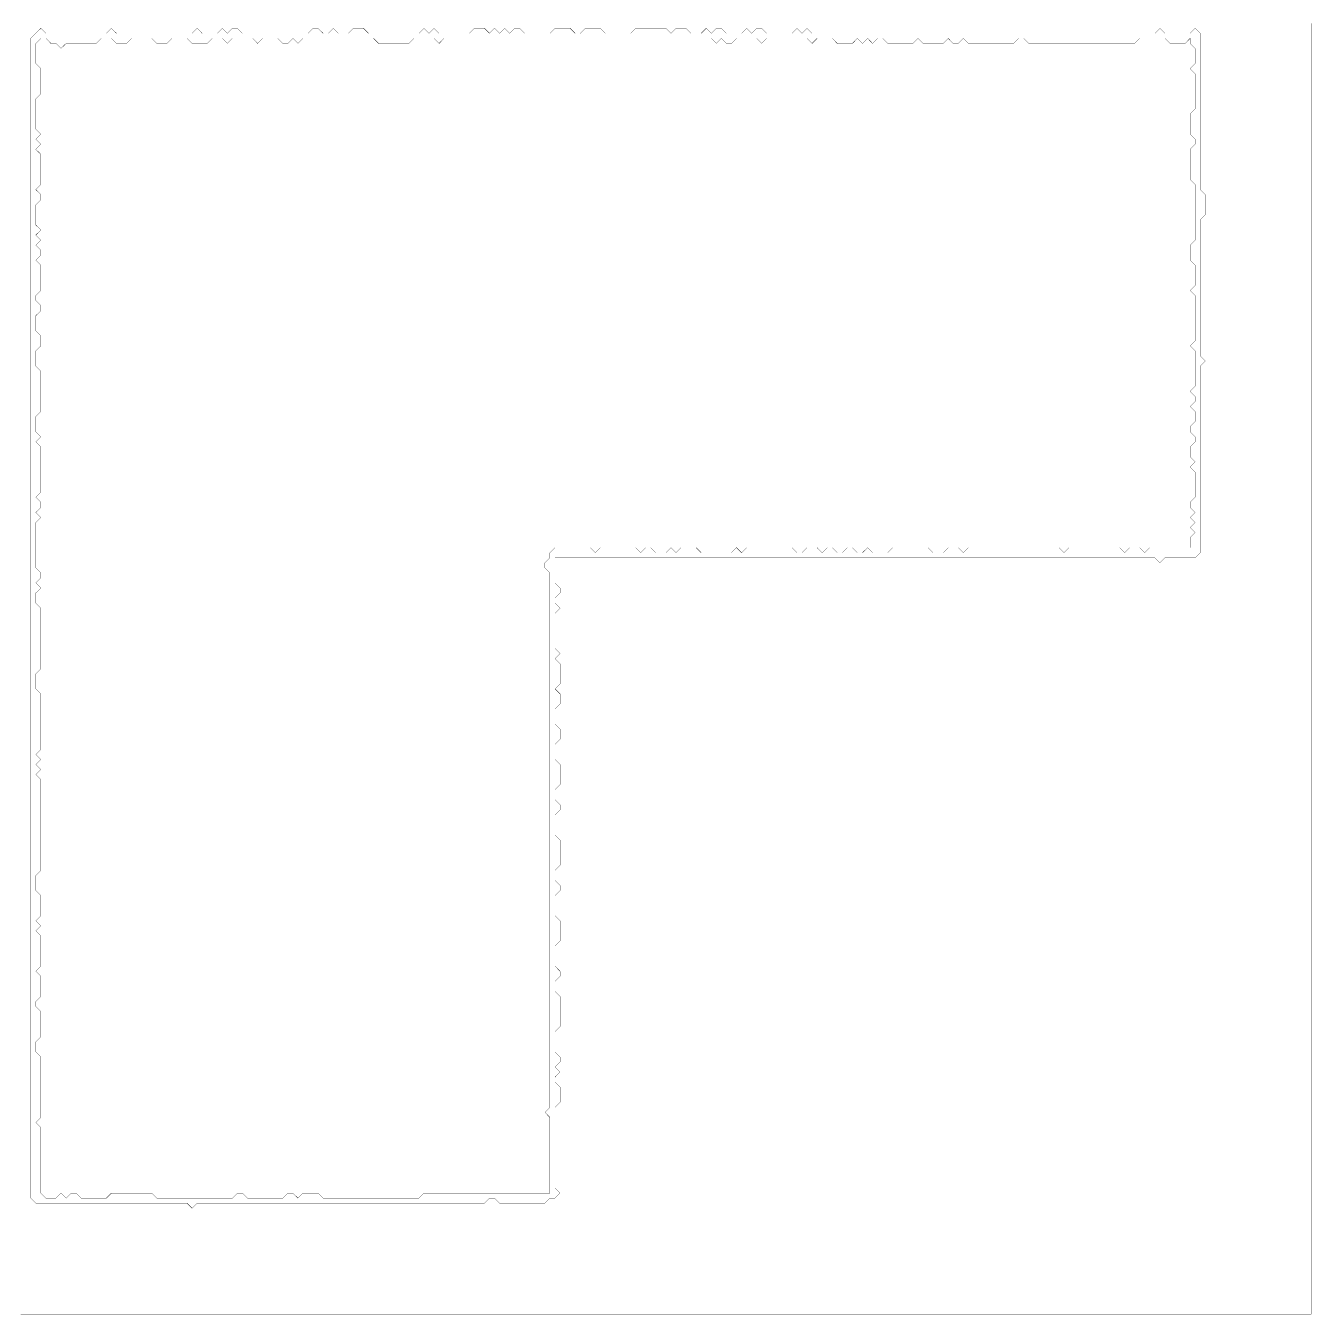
# Model space of a CAD drawing. Header units: metres. Extents: x 0 to 5120, y -5120 to 0.
# Drawn here: x 2565 to 5120, y -5120 to -2560 of the extents above; entities that cross this region are included whole.
import ezdxf

# ---------------------------------------------------------------- set-up
doc = ezdxf.new("R2010")
doc.units = ezdxf.units.M
doc.layers.add('conductor', color=1, linetype='Continuous')
doc.layers.add('substrate', color=5, linetype='Continuous')

msp = doc.modelspace()

# ---------------------------------------------------------------- linework, layer by layer
at = {"layer": 'conductor', "const_width": 0.5}
msp.add_lwpolyline([(2595.1, -2585), (2585, -2595.1), (2585, -2605.1), (2585, -2615.1), (2585, -2625.1), (2585, -2635.1), (2595.1, -2645.2), (2595.1, -2655.2), (2595.1, -2665.2), (2595.1, -2675.2), (2595.1, -2685.2), (2595.1, -2695.3), (2585, -2705.3), (2585, -2715.3), (2585, -2725.3), (2585, -2735.3), (2585, -2745.4), (2585, -2755.4), (2585, -2765.4), (2595.1, -2775.4), (2585, -2785.4), (2595.1, -2795.4), (2585, -2805.5), (2595.1, -2815.5), (2595.1, -2825.5), (2595.1, -2835.5), (2595.1, -2845.5), (2595.1, -2855.6), (2595.1, -2865.6), (2595.1, -2875.6), (2585, -2885.6), (2595.1, -2895.6), (2595.1, -2905.7), (2585, -2915.7), (2585, -2925.7), (2585, -2935.7), (2585, -2945.7), (2585, -2955.8), (2595.1, -2965.8), (2585, -2975.8), (2595.1, -2985.8), (2585, -2995.8), (2595.1, -3005.9), (2595.1, -3015.9), (2585, -3025.9), (2595.1, -3035.9), (2595.1, -3045.9), (2595.1, -3056), (2595.1, -3066), (2595.1, -3076), (2595.1, -3086), (2585, -3096), (2585, -3106.1), (2595.1, -3116.1), (2595.1, -3126.1), (2585, -3136.1), (2585, -3146.1), (2585, -3156.2), (2585, -3166.2), (2595.1, -3176.2), (2595.1, -3186.2), (2595.1, -3196.2), (2585, -3206.2), (2585, -3216.3), (2585, -3226.3), (2585, -3236.3), (2595.1, -3246.3), (2595.1, -3256.3), (2595.1, -3266.4), (2595.1, -3276.4), (2595.1, -3286.4), (2595.1, -3296.4), (2595.1, -3306.4), (2595.1, -3316.5), (2595.1, -3326.5), (2585, -3336.5), (2585, -3346.5), (2585, -3356.5), (2585, -3366.6), (2595.1, -3376.6), (2585, -3386.6), (2595.1, -3396.6), (2595.1, -3406.6), (2595.1, -3416.7), (2595.1, -3426.7), (2595.1, -3436.7), (2595.1, -3446.7), (2595.1, -3456.7), (2595.1, -3466.8), (2595.1, -3476.8), (2595.1, -3486.8), (2585, -3496.8), (2595.1, -3506.8), (2595.1, -3516.9), (2585, -3526.9), (2595.1, -3536.9), (2585, -3546.9), (2585, -3556.9), (2585, -3567), (2585, -3577), (2585, -3587), (2585, -3597), (2585, -3607), (2585, -3617.1), (2585, -3627.1), (2585, -3637.1), (2595.1, -3647.1), (2595.1, -3657.1), (2585, -3667.1), (2595.1, -3677.2), (2585, -3687.2), (2585, -3697.2), (2585, -3707.2), (2595.1, -3717.2), (2595.1, -3727.3), (2595.1, -3737.3), (2595.1, -3747.3), (2595.1, -3757.3), (2595.1, -3767.3), (2595.1, -3777.4), (2595.1, -3787.4), (2595.1, -3797.4), (2595.1, -3807.4), (2595.1, -3817.4), (2595.1, -3827.5), (2595.1, -3837.5), (2585, -3847.5), (2585, -3857.5), (2585, -3867.5), (2585, -3877.6), (2595.1, -3887.6), (2595.1, -3897.6), (2595.1, -3907.6), (2595.1, -3917.6), (2595.1, -3927.7), (2595.1, -3937.7), (2595.1, -3947.7), (2595.1, -3957.7), (2595.1, -3967.7), (2595.1, -3977.8), (2595.1, -3987.8), (2595.1, -3997.8), (2585, -4007.8), (2595.1, -4017.8), (2585, -4027.9), (2595.1, -4037.9), (2585, -4047.9), (2595.1, -4057.9), (2595.1, -4067.9), (2595.1, -4077.9), (2595.1, -4088), (2595.1, -4098), (2595.1, -4108), (2595.1, -4118), (2595.1, -4128), (2595.1, -4138.1), (2595.1, -4148.1), (2595.1, -4158.1), (2595.1, -4168.1), (2595.1, -4178.1), (2595.1, -4188.2), (2595.1, -4198.2), (2595.1, -4208.2), (2595.1, -4218.2), (2595.1, -4228.2), (2595.1, -4238.3), (2585, -4248.3), (2585, -4258.3), (2585, -4268.3), (2585, -4278.3), (2595.1, -4288.4), (2595.1, -4298.4), (2595.1, -4308.4), (2595.1, -4318.4), (2595.1, -4328.4), (2585, -4338.5), (2595.1, -4348.5), (2585, -4358.5), (2595.1, -4368.5), (2595.1, -4378.5), (2595.1, -4388.6), (2595.1, -4398.6), (2595.1, -4408.6), (2595.1, -4418.6), (2595.1, -4428.6), (2585, -4438.7), (2595.1, -4448.7), (2595.1, -4458.7), (2595.1, -4468.7), (2595.1, -4478.7), (2595.1, -4488.8), (2585, -4498.8), (2585, -4508.8), (2595.1, -4518.8), (2595.1, -4528.8), (2595.1, -4538.8), (2595.1, -4548.9), (2595.1, -4558.9), (2595.1, -4568.9), (2585, -4578.9), (2585, -4588.9), (2585, -4599), (2595.1, -4609), (2595.1, -4619), (2595.1, -4629), (2595.1, -4639), (2595.1, -4649.1), (2595.1, -4659.1), (2595.1, -4669.1), (2595.1, -4679.1), (2595.1, -4689.1), (2595.1, -4699.2), (2595.1, -4709.2), (2595.1, -4719.2), (2595.1, -4729.2), (2585, -4739.2), (2595.1, -4749.3), (2595.1, -4759.3), (2595.1, -4769.3), (2595.1, -4779.3), (2595.1, -4789.3), (2595.1, -4799.4), (2595.1, -4809.4), (2595.1, -4819.4), (2595.1, -4829.4), (2595.1, -4839.4), (2595.1, -4849.5), (2595.1, -4859.5), (2595.1, -4869.5), (2595.1, -4879.5), (2605.1, -4889.5), (2615.1, -4889.5), (2625.1, -4889.5), (2635.1, -4879.5), (2645.2, -4889.5), (2655.2, -4879.5), (2665.2, -4879.5), (2675.2, -4889.5), (2685.2, -4889.5), (2695.3, -4889.5), (2705.3, -4889.5), (2715.3, -4889.5), (2725.3, -4889.5), (2735.3, -4879.5), (2745.4, -4879.5), (2755.4, -4879.5), (2765.4, -4879.5), (2775.4, -4879.5), (2785.4, -4879.5), (2795.4, -4879.5), (2805.5, -4879.5), (2815.5, -4879.5), (2825.5, -4889.5), (2835.5, -4889.5), (2845.5, -4889.5), (2855.6, -4889.5), (2865.6, -4889.5), (2875.6, -4889.5), (2885.6, -4889.5), (2895.6, -4889.5), (2905.7, -4889.5), (2915.7, -4889.5), (2925.7, -4889.5), (2935.7, -4889.5), (2945.7, -4889.5), (2955.8, -4889.5), (2965.8, -4889.5), (2975.8, -4889.5), (2985.8, -4879.5), (2995.8, -4879.5), (3005.9, -4889.5), (3015.9, -4889.5), (3025.9, -4889.5), (3035.9, -4889.5), (3045.9, -4889.5), (3056, -4889.5), (3066, -4889.5), (3076, -4889.5), (3086, -4879.5), (3096, -4879.5), (3106.1, -4889.5), (3116.1, -4879.5), (3126.1, -4879.5), (3136.1, -4879.5), (3146.1, -4879.5), (3156.2, -4889.5), (3166.2, -4889.5), (3176.2, -4889.5), (3186.2, -4889.5), (3196.2, -4889.5), (3206.2, -4889.5), (3216.3, -4889.5), (3226.3, -4889.5), (3236.3, -4889.5), (3246.3, -4889.5), (3256.3, -4889.5), (3266.4, -4889.5), (3276.4, -4889.5), (3286.4, -4889.5), (3296.4, -4889.5), (3306.4, -4889.5), (3316.5, -4889.5), (3326.5, -4889.5), (3336.5, -4889.5), (3346.5, -4889.5), (3356.5, -4879.5), (3366.6, -4879.5), (3376.6, -4879.5), (3386.6, -4879.5), (3396.6, -4879.5), (3406.6, -4879.5), (3416.7, -4879.5), (3426.7, -4879.5), (3436.7, -4879.5), (3446.7, -4879.5), (3456.7, -4879.5), (3466.8, -4879.5), (3476.8, -4879.5), (3486.8, -4879.5), (3496.8, -4879.5), (3506.8, -4879.5), (3516.9, -4879.5), (3526.9, -4879.5), (3536.9, -4879.5), (3546.9, -4879.5), (3556.9, -4879.5), (3567, -4879.5), (3577, -4879.5), (3587, -4879.5), (3597, -4879.5), (3607, -4879.5), (3607, -4869.5), (3607, -4859.5), (3607, -4849.5), (3607, -4839.4), (3607, -4829.4), (3607, -4819.4), (3607, -4809.4), (3607, -4799.4), (3607, -4789.3), (3607, -4779.3), (3607, -4769.3), (3607, -4759.3), (3607, -4749.3), (3607, -4739.2), (3607, -4729.2), (3597, -4719.2), (3607, -4709.2), (3607, -4699.2), (3607, -4689.1), (3607, -4679.1), (3607, -4669.1), (3607, -4659.1), (3607, -4649.1), (3607, -4639), (3607, -4629), (3607, -4619), (3607, -4609), (3607, -4599), (3607, -4588.9), (3607, -4578.9), (3607, -4568.9), (3607, -4558.9), (3607, -4548.9), (3607, -4538.8), (3607, -4528.8), (3607, -4518.8), (3607, -4508.8), (3607, -4498.8), (3607, -4488.8), (3607, -4478.7), (3607, -4468.7), (3607, -4458.7), (3607, -4448.7), (3607, -4438.7), (3607, -4428.6), (3607, -4418.6), (3607, -4408.6), (3607, -4398.6), (3607, -4388.6), (3607, -4378.5), (3607, -4368.5), (3607, -4358.5), (3607, -4348.5), (3607, -4338.5), (3607, -4328.4), (3607, -4318.4), (3607, -4308.4), (3607, -4298.4), (3607, -4288.4), (3607, -4278.3), (3607, -4268.3), (3607, -4258.3), (3607, -4248.3), (3607, -4238.3), (3607, -4228.2), (3607, -4218.2), (3607, -4208.2), (3607, -4198.2), (3607, -4188.2), (3607, -4178.1), (3607, -4168.1), (3607, -4158.1), (3607, -4148.1), (3607, -4138.1), (3607, -4128), (3607, -4118), (3607, -4108), (3607, -4098), (3607, -4088), (3607, -4077.9), (3607, -4067.9), (3607, -4057.9), (3607, -4047.9), (3607, -4037.9), (3607, -4027.9), (3607, -4017.8), (3607, -4007.8), (3607, -3997.8), (3607, -3987.8), (3607, -3977.8), (3607, -3967.7), (3607, -3957.7), (3607, -3947.7), (3607, -3937.7), (3607, -3927.7), (3607, -3917.6), (3607, -3907.6), (3607, -3897.6), (3607, -3887.6), (3607, -3877.6), (3607, -3867.5), (3607, -3857.5), (3607, -3847.5), (3607, -3837.5), (3607, -3827.5), (3607, -3817.4), (3607, -3807.4), (3607, -3797.4), (3607, -3787.4), (3607, -3777.4), (3607, -3767.3), (3607, -3757.3), (3607, -3747.3), (3607, -3737.3), (3607, -3727.3), (3607, -3717.2), (3607, -3707.2), (3607, -3697.2), (3607, -3687.2), (3607, -3677.2), (3607, -3667.1), (3607, -3657.1), (3607, -3647.1), (3597, -3637.1), (3597, -3627.1), (3607, -3617.1), (3607, -3607), (3617.1, -3597), (3627.1, -3597), (3637.1, -3597), (3647.1, -3597), (3657.1, -3597), (3667.1, -3597), (3677.2, -3597), (3687.2, -3597), (3697.2, -3607), (3707.2, -3597), (3717.2, -3597), (3727.3, -3597), (3737.3, -3597), (3747.3, -3597), (3757.3, -3597), (3767.3, -3597), (3777.4, -3597), (3787.4, -3607), (3797.4, -3597), (3807.4, -3597), (3817.4, -3607), (3827.5, -3607), (3837.5, -3607), (3847.5, -3597), (3857.5, -3607), (3867.5, -3597), (3877.6, -3597), (3887.6, -3597), (3897.6, -3597), (3907.6, -3607), (3917.6, -3607), (3927.7, -3607), (3937.7, -3607), (3947.7, -3607), (3957.7, -3607), (3967.7, -3607), (3977.8, -3597), (3987.8, -3607), (3997.8, -3597), (4007.8, -3597), (4017.8, -3597), (4027.9, -3597), (4037.9, -3597), (4047.9, -3597), (4057.9, -3597), (4067.9, -3597), (4077.9, -3597), (4088, -3597), (4098, -3607), (4108, -3607), (4118, -3597), (4128, -3597), (4138.1, -3597), (4148.1, -3607), (4158.1, -3597), (4168.1, -3597), (4178.1, -3607), (4188.2, -3607), (4198.2, -3597), (4208.2, -3597), (4218.2, -3607), (4228.2, -3607), (4238.3, -3597), (4248.3, -3607), (4258.3, -3607), (4268.3, -3607), (4278.3, -3607), (4288.4, -3597), (4298.4, -3597), (4308.4, -3597), (4318.4, -3597), (4328.4, -3597), (4338.5, -3597), (4348.5, -3597), (4358.5, -3597), (4368.5, -3607), (4378.5, -3607), (4388.6, -3607), (4398.6, -3597), (4408.6, -3597), (4418.6, -3597), (4428.6, -3607), (4438.7, -3597), (4448.7, -3597), (4458.7, -3597), (4468.7, -3597), (4478.7, -3597), (4488.8, -3597), (4498.8, -3597), (4508.8, -3597), (4518.8, -3597), (4528.8, -3597), (4538.8, -3597), (4548.9, -3597), (4558.9, -3597), (4568.9, -3597), (4578.9, -3597), (4588.9, -3597), (4599, -3597), (4609, -3597), (4619, -3597), (4629, -3607), (4639, -3597), (4649.1, -3597), (4659.1, -3597), (4669.1, -3597), (4679.1, -3597), (4689.1, -3597), (4699.2, -3597), (4709.2, -3597), (4719.2, -3597), (4729.2, -3597), (4739.2, -3597), (4749.3, -3607), (4759.3, -3597), (4769.3, -3597), (4779.3, -3597), (4789.3, -3607), (4799.4, -3597), (4809.4, -3597), (4819.4, -3597), (4829.4, -3597), (4839.4, -3597), (4849.5, -3597), (4859.5, -3597), (4869.5, -3597), (4879.5, -3597), (4879.5, -3587), (4879.5, -3577), (4889.5, -3567), (4879.5, -3556.9), (4889.5, -3546.9), (4879.5, -3536.9), (4889.5, -3526.9), (4879.5, -3516.9), (4879.5, -3506.8), (4889.5, -3496.8), (4889.5, -3486.8), (4889.5, -3476.8), (4889.5, -3466.8), (4889.5, -3456.7), (4889.5, -3446.7), (4879.5, -3436.7), (4889.5, -3426.7), (4879.5, -3416.7), (4879.5, -3406.6), (4879.5, -3396.6), (4889.5, -3386.6), (4889.5, -3376.6), (4879.5, -3366.6), (4879.5, -3356.5), (4889.5, -3346.5), (4889.5, -3336.5), (4889.5, -3326.5), (4879.5, -3316.5), (4889.5, -3306.4), (4889.5, -3296.4), (4879.5, -3286.4), (4889.5, -3276.4), (4889.5, -3266.4), (4889.5, -3256.3), (4889.5, -3246.3), (4889.5, -3236.3), (4889.5, -3226.3), (4889.5, -3216.3), (4889.5, -3206.2), (4879.5, -3196.2), (4889.5, -3186.2), (4889.5, -3176.2), (4889.5, -3166.2), (4889.5, -3156.2), (4889.5, -3146.1), (4889.5, -3136.1), (4889.5, -3126.1), (4889.5, -3116.1), (4889.5, -3106.1), (4889.5, -3096), (4879.5, -3086), (4889.5, -3076), (4889.5, -3066), (4889.5, -3056), (4889.5, -3045.9), (4889.5, -3035.9), (4879.5, -3025.9), (4879.5, -3015.9), (4879.5, -3005.9), (4879.5, -2995.8), (4889.5, -2985.8), (4889.5, -2975.8), (4889.5, -2965.8), (4889.5, -2955.8), (4889.5, -2945.7), (4889.5, -2935.7), (4889.5, -2925.7), (4889.5, -2915.7), (4889.5, -2905.7), (4889.5, -2895.6), (4889.5, -2885.6), (4889.5, -2875.6), (4879.5, -2865.6), (4879.5, -2855.6), (4879.5, -2845.5), (4879.5, -2835.5), (4879.5, -2825.5), (4879.5, -2815.5), (4879.5, -2805.5), (4889.5, -2795.4), (4889.5, -2785.4), (4879.5, -2775.4), (4879.5, -2765.4), (4879.5, -2755.4), (4879.5, -2745.4), (4879.5, -2735.3), (4889.5, -2725.3), (4889.5, -2715.3), (4889.5, -2705.3), (4889.5, -2695.3), (4889.5, -2685.2), (4889.5, -2675.2), (4889.5, -2665.2), (4889.5, -2655.2), (4879.5, -2645.2), (4889.5, -2635.1), (4889.5, -2625.1), (4889.5, -2615.1), (4889.5, -2605.1), (4879.5, -2595.1), (4879.5, -2585), (4869.5, -2595.1), (4859.5, -2595.1), (4849.5, -2595.1), (4839.4, -2595.1), (4829.4, -2585), (4819.4, -2585), (4809.4, -2585), (4799.4, -2585), (4789.3, -2585), (4779.3, -2585), (4769.3, -2595.1), (4759.3, -2595.1), (4749.3, -2595.1), (4739.2, -2595.1), (4729.2, -2595.1), (4719.2, -2595.1), (4709.2, -2595.1), (4699.2, -2595.1), (4689.1, -2595.1), (4679.1, -2595.1), (4669.1, -2595.1), (4659.1, -2595.1), (4649.1, -2595.1), (4639, -2595.1), (4629, -2595.1), (4619, -2595.1), (4609, -2595.1), (4599, -2595.1), (4588.9, -2595.1), (4578.9, -2595.1), (4568.9, -2595.1), (4558.9, -2595.1), (4548.9, -2585), (4538.8, -2585), (4528.8, -2595.1), (4518.8, -2595.1), (4508.8, -2595.1), (4498.8, -2595.1), (4488.8, -2595.1), (4478.7, -2595.1), (4468.7, -2595.1), (4458.7, -2595.1), (4448.7, -2595.1), (4438.7, -2595.1), (4428.6, -2585), (4418.6, -2595.1), (4408.6, -2595.1), (4398.6, -2585), (4388.6, -2595.1), (4378.5, -2595.1), (4368.5, -2595.1), (4358.5, -2595.1), (4348.5, -2595.1), (4338.5, -2585), (4328.4, -2595.1), (4318.4, -2595.1), (4308.4, -2595.1), (4298.4, -2595.1), (4288.4, -2595.1), (4278.3, -2595.1), (4268.3, -2585), (4258.3, -2585), (4248.3, -2595.1), (4238.3, -2585), (4228.2, -2595.1), (4218.2, -2585), (4208.2, -2595.1), (4198.2, -2595.1), (4188.2, -2595.1), (4178.1, -2595.1), (4168.1, -2585), (4158.1, -2585), (4148.1, -2585), (4138.1, -2585), (4128, -2595.1), (4118, -2585), (4108, -2585), (4098, -2585), (4088, -2585), (4077.9, -2585), (4067.9, -2585), (4057.9, -2585), (4047.9, -2585), (4037.9, -2585), (4027.9, -2595.1), (4017.8, -2585), (4007.8, -2585), (3997.8, -2585), (3987.8, -2585), (3977.8, -2585), (3967.7, -2595.1), (3957.7, -2595.1), (3947.7, -2585), (3937.7, -2595.1), (3927.7, -2585), (3917.6, -2585), (3907.6, -2585), (3897.6, -2585), (3887.6, -2585), (3877.6, -2585), (3867.5, -2585), (3857.5, -2585), (3847.5, -2585), (3837.5, -2585), (3827.5, -2585), (3817.4, -2585), (3807.4, -2585), (3797.4, -2585), (3787.4, -2585), (3777.4, -2585), (3767.3, -2585), (3757.3, -2585), (3747.3, -2585), (3737.3, -2585), (3727.3, -2585), (3717.2, -2585), (3707.2, -2585), (3697.2, -2585), (3687.2, -2585), (3677.2, -2585), (3667.1, -2585), (3657.1, -2585), (3647.1, -2585), (3637.1, -2585), (3627.1, -2585), (3617.1, -2585), (3607, -2585), (3597, -2585), (3587, -2585), (3577, -2585), (3567, -2585), (3556.9, -2585), (3546.9, -2585), (3536.9, -2585), (3526.9, -2585), (3516.9, -2585), (3506.8, -2585), (3496.8, -2585), (3486.8, -2585), (3476.8, -2585), (3466.8, -2585), (3456.7, -2585), (3446.7, -2585), (3436.7, -2585), (3426.7, -2585), (3416.7, -2585), (3406.6, -2585), (3396.6, -2585), (3386.6, -2595.1), (3376.6, -2585), (3366.6, -2585), (3356.5, -2585), (3346.5, -2585), (3336.5, -2585), (3326.5, -2595.1), (3316.5, -2595.1), (3306.4, -2595.1), (3296.4, -2595.1), (3286.4, -2595.1), (3276.4, -2595.1), (3266.4, -2595.1), (3256.3, -2585), (3246.3, -2585), (3236.3, -2585), (3226.3, -2585), (3216.3, -2585), (3206.2, -2585), (3196.2, -2585), (3186.2, -2585), (3176.2, -2585), (3166.2, -2585), (3156.2, -2585), (3146.1, -2585), (3136.1, -2585), (3126.1, -2585), (3116.1, -2585), (3106.1, -2595.1), (3096, -2585), (3086, -2595.1), (3076, -2595.1), (3066, -2585), (3056, -2585), (3045.9, -2585), (3035.9, -2585), (3025.9, -2595.1), (3015.9, -2585), (3005.9, -2585), (2995.8, -2585), (2985.8, -2585), (2975.8, -2585), (2965.8, -2595.1), (2955.8, -2585), (2945.7, -2585), (2935.7, -2585), (2925.7, -2595.1), (2915.7, -2595.1), (2905.7, -2595.1), (2895.6, -2595.1), (2885.6, -2585), (2875.6, -2585), (2865.6, -2585), (2855.6, -2585), (2845.5, -2595.1), (2835.5, -2595.1), (2825.5, -2595.1), (2815.5, -2585), (2805.5, -2585), (2795.4, -2585), (2785.4, -2585), (2775.4, -2585), (2765.4, -2595.1), (2755.4, -2595.1), (2745.4, -2595.1), (2735.3, -2585), (2725.3, -2585), (2715.3, -2585), (2705.3, -2595.1), (2695.3, -2595.1), (2685.2, -2595.1), (2675.2, -2595.1), (2665.2, -2595.1), (2655.2, -2595.1), (2645.2, -2595.1), (2635.1, -2605.1), (2625.1, -2595.1), (2615.1, -2595.1), (2605.1, -2585)], close=True, dxfattribs=at)
at = {"layer": 'substrate', "const_width": 0.5}
msp.add_lwpolyline([(2555, -5120), (2565, -5120), (2575, -5120), (2585, -5120), (2595.1, -5120), (2605.1, -5120), (2615.1, -5120), (2625.1, -5120), (2635.1, -5120), (2645.2, -5120), (2655.2, -5120), (2665.2, -5120), (2675.2, -5120), (2685.2, -5120), (2695.3, -5120), (2705.3, -5120), (2715.3, -5120), (2725.3, -5120), (2735.3, -5120), (2745.4, -5120), (2755.4, -5120), (2765.4, -5120), (2775.4, -5120), (2785.4, -5120), (2795.4, -5120), (2805.5, -5120), (2815.5, -5120), (2825.5, -5120), (2835.5, -5120), (2845.5, -5120), (2855.6, -5120), (2865.6, -5120), (2875.6, -5120), (2885.6, -5120), (2895.6, -5120), (2905.7, -5120), (2915.7, -5120), (2925.7, -5120), (2935.7, -5120), (2945.7, -5120), (2955.8, -5120), (2965.8, -5120), (2975.8, -5120), (2985.8, -5120), (2995.8, -5120), (3005.9, -5120), (3015.9, -5120), (3025.9, -5120), (3035.9, -5120), (3045.9, -5120), (3056, -5120), (3066, -5120), (3076, -5120), (3086, -5120), (3096, -5120), (3106.1, -5120), (3116.1, -5120), (3126.1, -5120), (3136.1, -5120), (3146.1, -5120), (3156.2, -5120), (3166.2, -5120), (3176.2, -5120), (3186.2, -5120), (3196.2, -5120), (3206.2, -5120), (3216.3, -5120), (3226.3, -5120), (3236.3, -5120), (3246.3, -5120), (3256.3, -5120), (3266.4, -5120), (3276.4, -5120), (3286.4, -5120), (3296.4, -5120), (3306.4, -5120), (3316.5, -5120), (3326.5, -5120), (3336.5, -5120), (3346.5, -5120), (3356.5, -5120), (3366.6, -5120), (3376.6, -5120), (3386.6, -5120), (3396.6, -5120), (3406.6, -5120), (3416.7, -5120), (3426.7, -5120), (3436.7, -5120), (3446.7, -5120), (3456.7, -5120), (3466.8, -5120), (3476.8, -5120), (3486.8, -5120), (3496.8, -5120), (3506.8, -5120), (3516.9, -5120), (3526.9, -5120), (3536.9, -5120), (3546.9, -5120), (3556.9, -5120), (3567, -5120), (3577, -5120), (3587, -5120), (3597, -5120), (3607, -5120), (3617.1, -5120), (3627.1, -5120), (3637.1, -5120), (3647.1, -5120), (3657.1, -5120), (3667.1, -5120), (3677.2, -5120), (3687.2, -5120), (3697.2, -5120), (3707.2, -5120), (3717.2, -5120), (3727.3, -5120), (3737.3, -5120), (3747.3, -5120), (3757.3, -5120), (3767.3, -5120), (3777.4, -5120), (3787.4, -5120), (3797.4, -5120), (3807.4, -5120), (3817.4, -5120), (3827.5, -5120), (3837.5, -5120), (3847.5, -5120), (3857.5, -5120), (3867.5, -5120), (3877.6, -5120), (3887.6, -5120), (3897.6, -5120), (3907.6, -5120), (3917.6, -5120), (3927.7, -5120), (3937.7, -5120), (3947.7, -5120), (3957.7, -5120), (3967.7, -5120), (3977.8, -5120), (3987.8, -5120), (3997.8, -5120), (4007.8, -5120), (4017.8, -5120), (4027.9, -5120), (4037.9, -5120), (4047.9, -5120), (4057.9, -5120), (4067.9, -5120), (4077.9, -5120), (4088, -5120), (4098, -5120), (4108, -5120), (4118, -5120), (4128, -5120), (4138.1, -5120), (4148.1, -5120), (4158.1, -5120), (4168.1, -5120), (4178.1, -5120), (4188.2, -5120), (4198.2, -5120), (4208.2, -5120), (4218.2, -5120), (4228.2, -5120), (4238.3, -5120), (4248.3, -5120), (4258.3, -5120), (4268.3, -5120), (4278.3, -5120), (4288.4, -5120), (4298.4, -5120), (4308.4, -5120), (4318.4, -5120), (4328.4, -5120), (4338.5, -5120), (4348.5, -5120), (4358.5, -5120), (4368.5, -5120), (4378.5, -5120), (4388.6, -5120), (4398.6, -5120), (4408.6, -5120), (4418.6, -5120), (4428.6, -5120), (4438.7, -5120), (4448.7, -5120), (4458.7, -5120), (4468.7, -5120), (4478.7, -5120), (4488.8, -5120), (4498.8, -5120), (4508.8, -5120), (4518.8, -5120), (4528.8, -5120), (4538.8, -5120), (4548.9, -5120), (4558.9, -5120), (4568.9, -5120), (4578.9, -5120), (4588.9, -5120), (4599, -5120), (4609, -5120), (4619, -5120), (4629, -5120), (4639, -5120), (4649.1, -5120), (4659.1, -5120), (4669.1, -5120), (4679.1, -5120), (4689.1, -5120), (4699.2, -5120), (4709.2, -5120), (4719.2, -5120), (4729.2, -5120), (4739.2, -5120), (4749.3, -5120), (4759.3, -5120), (4769.3, -5120), (4779.3, -5120), (4789.3, -5120), (4799.4, -5120), (4809.4, -5120), (4819.4, -5120), (4829.4, -5120), (4839.4, -5120), (4849.5, -5120), (4859.5, -5120), (4869.5, -5120), (4879.5, -5120), (4889.5, -5120), (4899.6, -5120), (4909.6, -5120), (4919.6, -5120), (4929.6, -5120), (4939.6, -5120), (4949.6, -5120), (4959.7, -5120), (4969.7, -5120), (4979.7, -5120), (4989.7, -5120), (4999.7, -5120), (5009.8, -5120), (5019.8, -5120), (5029.8, -5120), (5039.8, -5120), (5049.8, -5120), (5059.9, -5120), (5069.9, -5120), (5079.9, -5120), (5089.9, -5120), (5099.9, -5120), (5110, -5120), (5120, -5120), (5120, -5110), (5120, -5099.9), (5120, -5089.9), (5120, -5079.9), (5120, -5069.9), (5120, -5059.9), (5120, -5049.8), (5120, -5039.8), (5120, -5029.8), (5120, -5019.8), (5120, -5009.8), (5120, -4999.7), (5120, -4989.7), (5120, -4979.7), (5120, -4969.7), (5120, -4959.7), (5120, -4949.6), (5120, -4939.6), (5120, -4929.6), (5120, -4919.6), (5120, -4909.6), (5120, -4899.6), (5120, -4889.5), (5120, -4879.5), (5120, -4869.5), (5120, -4859.5), (5120, -4849.5), (5120, -4839.4), (5120, -4829.4), (5120, -4819.4), (5120, -4809.4), (5120, -4799.4), (5120, -4789.3), (5120, -4779.3), (5120, -4769.3), (5120, -4759.3), (5120, -4749.3), (5120, -4739.2), (5120, -4729.2), (5120, -4719.2), (5120, -4709.2), (5120, -4699.2), (5120, -4689.1), (5120, -4679.1), (5120, -4669.1), (5120, -4659.1), (5120, -4649.1), (5120, -4639), (5120, -4629), (5120, -4619), (5120, -4609), (5120, -4599), (5120, -4588.9), (5120, -4578.9), (5120, -4568.9), (5120, -4558.9), (5120, -4548.9), (5120, -4538.8), (5120, -4528.8), (5120, -4518.8), (5120, -4508.8), (5120, -4498.8), (5120, -4488.8), (5120, -4478.7), (5120, -4468.7), (5120, -4458.7), (5120, -4448.7), (5120, -4438.7), (5120, -4428.6), (5120, -4418.6), (5120, -4408.6), (5120, -4398.6), (5120, -4388.6), (5120, -4378.5), (5120, -4368.5), (5120, -4358.5), (5120, -4348.5), (5120, -4338.5), (5120, -4328.4), (5120, -4318.4), (5120, -4308.4), (5120, -4298.4), (5120, -4288.4), (5120, -4278.3), (5120, -4268.3), (5120, -4258.3), (5120, -4248.3), (5120, -4238.3), (5120, -4228.2), (5120, -4218.2), (5120, -4208.2), (5120, -4198.2), (5120, -4188.2), (5120, -4178.1), (5120, -4168.1), (5120, -4158.1), (5120, -4148.1), (5120, -4138.1), (5120, -4128), (5120, -4118), (5120, -4108), (5120, -4098), (5120, -4088), (5120, -4077.9), (5120, -4067.9), (5120, -4057.9), (5120, -4047.9), (5120, -4037.9), (5120, -4027.9), (5120, -4017.8), (5120, -4007.8), (5120, -3997.8), (5120, -3987.8), (5120, -3977.8), (5120, -3967.7), (5120, -3957.7), (5120, -3947.7), (5120, -3937.7), (5120, -3927.7), (5120, -3917.6), (5120, -3907.6), (5120, -3897.6), (5120, -3887.6), (5120, -3877.6), (5120, -3867.5), (5120, -3857.5), (5120, -3847.5), (5120, -3837.5), (5120, -3827.5), (5120, -3817.4), (5120, -3807.4), (5120, -3797.4), (5120, -3787.4), (5120, -3777.4), (5120, -3767.3), (5120, -3757.3), (5120, -3747.3), (5120, -3737.3), (5120, -3727.3), (5120, -3717.2), (5120, -3707.2), (5120, -3697.2), (5120, -3687.2), (5120, -3677.2), (5120, -3667.1), (5120, -3657.1), (5120, -3647.1), (5120, -3637.1), (5120, -3627.1), (5120, -3617.1), (5120, -3607), (5120, -3597), (5120, -3587), (5120, -3577), (5120, -3567), (5120, -3556.9), (5120, -3546.9), (5120, -3536.9), (5120, -3526.9), (5120, -3516.9), (5120, -3506.8), (5120, -3496.8), (5120, -3486.8), (5120, -3476.8), (5120, -3466.8), (5120, -3456.7), (5120, -3446.7), (5120, -3436.7), (5120, -3426.7), (5120, -3416.7), (5120, -3406.6), (5120, -3396.6), (5120, -3386.6), (5120, -3376.6), (5120, -3366.6), (5120, -3356.5), (5120, -3346.5), (5120, -3336.5), (5120, -3326.5), (5120, -3316.5), (5120, -3306.4), (5120, -3296.4), (5120, -3286.4), (5120, -3276.4), (5120, -3266.4), (5120, -3256.3), (5120, -3246.3), (5120, -3236.3), (5120, -3226.3), (5120, -3216.3), (5120, -3206.2), (5120, -3196.2), (5120, -3186.2), (5120, -3176.2), (5120, -3166.2), (5120, -3156.2), (5120, -3146.1), (5120, -3136.1), (5120, -3126.1), (5120, -3116.1), (5120, -3106.1), (5120, -3096), (5120, -3086), (5120, -3076), (5120, -3066), (5120, -3056), (5120, -3045.9), (5120, -3035.9), (5120, -3025.9), (5120, -3015.9), (5120, -3005.9), (5120, -2995.8), (5120, -2985.8), (5120, -2975.8), (5120, -2965.8), (5120, -2955.8), (5120, -2945.7), (5120, -2935.7), (5120, -2925.7), (5120, -2915.7), (5120, -2905.7), (5120, -2895.6), (5120, -2885.6), (5120, -2875.6), (5120, -2865.6), (5120, -2855.6), (5120, -2845.5), (5120, -2835.5), (5120, -2825.5), (5120, -2815.5), (5120, -2805.5), (5120, -2795.4), (5120, -2785.4), (5120, -2775.4), (5120, -2765.4), (5120, -2755.4), (5120, -2745.4), (5120, -2735.3), (5120, -2725.3), (5120, -2715.3), (5120, -2705.3), (5120, -2695.3), (5120, -2685.2), (5120, -2675.2), (5120, -2665.2), (5120, -2655.2), (5120, -2645.2), (5120, -2635.1), (5120, -2625.1), (5120, -2615.1), (5120, -2605.1), (5120, -2595.1), (5120, -2585), (5120, -2575), (5120, -2565), (5120, -2555)], dxfattribs=at)
msp.add_lwpolyline([(2585, -2575), (2595.1, -2565), (2605.1, -2575), (2615.1, -2575), (2625.1, -2575), (2635.1, -2575), (2645.2, -2575), (2655.2, -2575), (2665.2, -2575), (2675.2, -2575), (2685.2, -2575), (2695.3, -2575), (2705.3, -2575), (2715.3, -2575), (2725.3, -2575), (2735.3, -2565), (2745.4, -2575), (2755.4, -2575), (2765.4, -2575), (2775.4, -2575), (2785.4, -2575), (2795.4, -2575), (2805.5, -2575), (2815.5, -2575), (2825.5, -2575), (2835.5, -2575), (2845.5, -2575), (2855.6, -2575), (2865.6, -2575), (2875.6, -2575), (2885.6, -2575), (2895.6, -2575), (2905.7, -2565), (2915.7, -2575), (2925.7, -2575), (2935.7, -2575), (2945.7, -2575), (2955.8, -2565), (2965.8, -2575), (2975.8, -2565), (2985.8, -2565), (2995.8, -2575), (3005.9, -2575), (3015.9, -2575), (3025.9, -2575), (3035.9, -2575), (3045.9, -2575), (3056, -2575), (3066, -2575), (3076, -2575), (3086, -2575), (3096, -2575), (3106.1, -2575), (3116.1, -2575), (3126.1, -2575), (3136.1, -2565), (3146.1, -2565), (3156.2, -2575), (3166.2, -2575), (3176.2, -2565), (3186.2, -2575), (3196.2, -2575), (3206.2, -2575), (3216.3, -2565), (3226.3, -2565), (3236.3, -2565), (3246.3, -2575), (3256.3, -2575), (3266.4, -2575), (3276.4, -2575), (3286.4, -2575), (3296.4, -2575), (3306.4, -2575), (3316.5, -2575), (3326.5, -2575), (3336.5, -2575), (3346.5, -2575), (3356.5, -2565), (3366.6, -2575), (3376.6, -2565), (3386.6, -2575), (3396.6, -2575), (3406.6, -2575), (3416.7, -2575), (3426.7, -2575), (3436.7, -2575), (3446.7, -2575), (3456.7, -2565), (3466.8, -2565), (3476.8, -2565), (3486.8, -2575), (3496.8, -2565), (3506.8, -2575), (3516.9, -2565), (3526.9, -2575), (3536.9, -2565), (3546.9, -2565), (3556.9, -2575), (3567, -2575), (3577, -2575), (3587, -2575), (3597, -2575), (3607, -2575), (3617.1, -2565), (3627.1, -2565), (3637.1, -2565), (3647.1, -2565), (3657.1, -2575), (3667.1, -2575), (3677.2, -2565), (3687.2, -2565), (3697.2, -2565), (3707.2, -2565), (3717.2, -2575), (3727.3, -2575), (3737.3, -2575), (3747.3, -2575), (3757.3, -2575), (3767.3, -2575), (3777.4, -2565), (3787.4, -2565), (3797.4, -2565), (3807.4, -2565), (3817.4, -2565), (3827.5, -2565), (3837.5, -2565), (3847.5, -2575), (3857.5, -2565), (3867.5, -2565), (3877.6, -2565), (3887.6, -2575), (3897.6, -2575), (3907.6, -2575), (3917.6, -2565), (3927.7, -2575), (3937.7, -2565), (3947.7, -2565), (3957.7, -2575), (3967.7, -2575), (3977.8, -2575), (3987.8, -2575), (3997.8, -2565), (4007.8, -2575), (4017.8, -2565), (4027.9, -2565), (4037.9, -2575), (4047.9, -2575), (4057.9, -2575), (4067.9, -2575), (4077.9, -2575), (4088, -2575), (4098, -2565), (4108, -2575), (4118, -2565), (4128, -2575), (4138.1, -2575), (4148.1, -2575), (4158.1, -2575), (4168.1, -2575), (4178.1, -2575), (4188.2, -2575), (4198.2, -2575), (4208.2, -2575), (4218.2, -2575), (4228.2, -2575), (4238.3, -2575), (4248.3, -2575), (4258.3, -2575), (4268.3, -2575), (4278.3, -2575), (4288.4, -2575), (4298.4, -2575), (4308.4, -2575), (4318.4, -2575), (4328.4, -2575), (4338.5, -2575), (4348.5, -2575), (4358.5, -2575), (4368.5, -2575), (4378.5, -2575), (4388.6, -2575), (4398.6, -2575), (4408.6, -2575), (4418.6, -2575), (4428.6, -2575), (4438.7, -2575), (4448.7, -2575), (4458.7, -2575), (4468.7, -2575), (4478.7, -2575), (4488.8, -2575), (4498.8, -2575), (4508.8, -2575), (4518.8, -2575), (4528.8, -2575), (4538.8, -2575), (4548.9, -2575), (4558.9, -2575), (4568.9, -2575), (4578.9, -2575), (4588.9, -2575), (4599, -2575), (4609, -2575), (4619, -2575), (4629, -2575), (4639, -2575), (4649.1, -2575), (4659.1, -2575), (4669.1, -2575), (4679.1, -2575), (4689.1, -2575), (4699.2, -2575), (4709.2, -2575), (4719.2, -2575), (4729.2, -2575), (4739.2, -2575), (4749.3, -2575), (4759.3, -2575), (4769.3, -2575), (4779.3, -2575), (4789.3, -2575), (4799.4, -2575), (4809.4, -2575), (4819.4, -2565), (4829.4, -2575), (4839.4, -2575), (4849.5, -2575), (4859.5, -2575), (4869.5, -2575), (4879.5, -2575), (4889.5, -2565), (4899.6, -2575), (4899.6, -2585), (4899.6, -2595.1), (4899.6, -2605.1), (4899.6, -2615.1), (4899.6, -2625.1), (4899.6, -2635.1), (4899.6, -2645.2), (4899.6, -2655.2), (4899.6, -2665.2), (4899.6, -2675.2), (4899.6, -2685.2), (4899.6, -2695.3), (4899.6, -2705.3), (4899.6, -2715.3), (4899.6, -2725.3), (4899.6, -2735.3), (4899.6, -2745.4), (4899.6, -2755.4), (4899.6, -2765.4), (4899.6, -2775.4), (4899.6, -2785.4), (4899.6, -2795.4), (4899.6, -2805.5), (4899.6, -2815.5), (4899.6, -2825.5), (4899.6, -2835.5), (4899.6, -2845.5), (4899.6, -2855.6), (4899.6, -2865.6), (4899.6, -2875.6), (4899.6, -2885.6), (4909.6, -2895.6), (4909.6, -2905.7), (4909.6, -2915.7), (4909.6, -2925.7), (4909.6, -2935.7), (4899.6, -2945.7), (4899.6, -2955.8), (4899.6, -2965.8), (4899.6, -2975.8), (4899.6, -2985.8), (4899.6, -2995.8), (4899.6, -3005.9), (4899.6, -3015.9), (4899.6, -3025.9), (4899.6, -3035.9), (4899.6, -3045.9), (4899.6, -3056), (4899.6, -3066), (4899.6, -3076), (4899.6, -3086), (4899.6, -3096), (4899.6, -3106.1), (4899.6, -3116.1), (4899.6, -3126.1), (4899.6, -3136.1), (4899.6, -3146.1), (4899.6, -3156.2), (4899.6, -3166.2), (4899.6, -3176.2), (4899.6, -3186.2), (4899.6, -3196.2), (4899.6, -3206.2), (4899.6, -3216.3), (4909.6, -3226.3), (4899.6, -3236.3), (4899.6, -3246.3), (4899.6, -3256.3), (4899.6, -3266.4), (4899.6, -3276.4), (4899.6, -3286.4), (4899.6, -3296.4), (4899.6, -3306.4), (4899.6, -3316.5), (4899.6, -3326.5), (4899.6, -3336.5), (4899.6, -3346.5), (4899.6, -3356.5), (4899.6, -3366.6), (4899.6, -3376.6), (4899.6, -3386.6), (4899.6, -3396.6), (4899.6, -3406.6), (4899.6, -3416.7), (4899.6, -3426.7), (4899.6, -3436.7), (4899.6, -3446.7), (4899.6, -3456.7), (4899.6, -3466.8), (4899.6, -3476.8), (4899.6, -3486.8), (4899.6, -3496.8), (4899.6, -3506.8), (4899.6, -3516.9), (4899.6, -3526.9), (4899.6, -3536.9), (4899.6, -3546.9), (4899.6, -3556.9), (4899.6, -3567), (4899.6, -3577), (4899.6, -3587), (4899.6, -3597), (4899.6, -3607), (4889.5, -3617.1), (4879.5, -3617.1), (4869.5, -3617.1), (4859.5, -3617.1), (4849.5, -3617.1), (4839.4, -3617.1), (4829.4, -3617.1), (4819.4, -3627.1), (4809.4, -3617.1), (4799.4, -3617.1), (4789.3, -3617.1), (4779.3, -3617.1), (4769.3, -3617.1), (4759.3, -3617.1), (4749.3, -3617.1), (4739.2, -3617.1), (4729.2, -3617.1), (4719.2, -3617.1), (4709.2, -3617.1), (4699.2, -3617.1), (4689.1, -3617.1), (4679.1, -3617.1), (4669.1, -3617.1), (4659.1, -3617.1), (4649.1, -3617.1), (4639, -3617.1), (4629, -3617.1), (4619, -3617.1), (4609, -3617.1), (4599, -3617.1), (4588.9, -3617.1), (4578.9, -3617.1), (4568.9, -3617.1), (4558.9, -3617.1), (4548.9, -3617.1), (4538.8, -3617.1), (4528.8, -3617.1), (4518.8, -3617.1), (4508.8, -3617.1), (4498.8, -3617.1), (4488.8, -3617.1), (4478.7, -3617.1), (4468.7, -3617.1), (4458.7, -3617.1), (4448.7, -3617.1), (4438.7, -3617.1), (4428.6, -3617.1), (4418.6, -3617.1), (4408.6, -3617.1), (4398.6, -3617.1), (4388.6, -3617.1), (4378.5, -3617.1), (4368.5, -3617.1), (4358.5, -3617.1), (4348.5, -3617.1), (4338.5, -3617.1), (4328.4, -3617.1), (4318.4, -3617.1), (4308.4, -3617.1), (4298.4, -3617.1), (4288.4, -3617.1), (4278.3, -3617.1), (4268.3, -3617.1), (4258.3, -3617.1), (4248.3, -3617.1), (4238.3, -3617.1), (4228.2, -3617.1), (4218.2, -3617.1), (4208.2, -3617.1), (4198.2, -3617.1), (4188.2, -3617.1), (4178.1, -3617.1), (4168.1, -3617.1), (4158.1, -3617.1), (4148.1, -3617.1), (4138.1, -3617.1), (4128, -3617.1), (4118, -3617.1), (4108, -3617.1), (4098, -3617.1), (4088, -3617.1), (4077.9, -3617.1), (4067.9, -3617.1), (4057.9, -3617.1), (4047.9, -3617.1), (4037.9, -3617.1), (4027.9, -3617.1), (4017.8, -3617.1), (4007.8, -3617.1), (3997.8, -3617.1), (3987.8, -3617.1), (3977.8, -3617.1), (3967.7, -3617.1), (3957.7, -3617.1), (3947.7, -3617.1), (3937.7, -3617.1), (3927.7, -3617.1), (3917.6, -3617.1), (3907.6, -3617.1), (3897.6, -3617.1), (3887.6, -3617.1), (3877.6, -3617.1), (3867.5, -3617.1), (3857.5, -3617.1), (3847.5, -3617.1), (3837.5, -3617.1), (3827.5, -3617.1), (3817.4, -3617.1), (3807.4, -3617.1), (3797.4, -3617.1), (3787.4, -3617.1), (3777.4, -3617.1), (3767.3, -3617.1), (3757.3, -3617.1), (3747.3, -3617.1), (3737.3, -3617.1), (3727.3, -3617.1), (3717.2, -3617.1), (3707.2, -3617.1), (3697.2, -3617.1), (3687.2, -3617.1), (3677.2, -3617.1), (3667.1, -3617.1), (3657.1, -3617.1), (3647.1, -3617.1), (3637.1, -3617.1), (3627.1, -3617.1), (3617.1, -3617.1), (3617.1, -3627.1), (3617.1, -3637.1), (3617.1, -3647.1), (3617.1, -3657.1), (3617.1, -3667.1), (3627.1, -3677.2), (3627.1, -3687.2), (3617.1, -3697.2), (3617.1, -3707.2), (3627.1, -3717.2), (3617.1, -3727.3), (3617.1, -3737.3), (3617.1, -3747.3), (3617.1, -3757.3), (3617.1, -3767.3), (3617.1, -3777.4), (3617.1, -3787.4), (3617.1, -3797.4), (3627.1, -3807.4), (3617.1, -3817.4), (3627.1, -3827.5), (3627.1, -3837.5), (3627.1, -3847.5), (3627.1, -3857.5), (3627.1, -3867.5), (3617.1, -3877.6), (3627.1, -3887.6), (3627.1, -3897.6), (3627.1, -3907.6), (3617.1, -3917.6), (3617.1, -3927.7), (3617.1, -3937.7), (3617.1, -3947.7), (3627.1, -3957.7), (3627.1, -3967.7), (3627.1, -3977.8), (3617.1, -3987.8), (3617.1, -3997.8), (3617.1, -4007.8), (3617.1, -4017.8), (3627.1, -4027.9), (3627.1, -4037.9), (3627.1, -4047.9), (3627.1, -4057.9), (3627.1, -4067.9), (3617.1, -4077.9), (3617.1, -4088), (3617.1, -4098), (3627.1, -4108), (3627.1, -4118), (3617.1, -4128), (3617.1, -4138.1), (3617.1, -4148.1), (3617.1, -4158.1), (3617.1, -4168.1), (3627.1, -4178.1), (3627.1, -4188.2), (3627.1, -4198.2), (3627.1, -4208.2), (3627.1, -4218.2), (3627.1, -4228.2), (3617.1, -4238.3), (3617.1, -4248.3), (3617.1, -4258.3), (3627.1, -4268.3), (3627.1, -4278.3), (3617.1, -4288.4), (3617.1, -4298.4), (3617.1, -4308.4), (3617.1, -4318.4), (3617.1, -4328.4), (3627.1, -4338.5), (3627.1, -4348.5), (3627.1, -4358.5), (3627.1, -4368.5), (3627.1, -4378.5), (3617.1, -4388.6), (3617.1, -4398.6), (3617.1, -4408.6), (3617.1, -4418.6), (3617.1, -4428.6), (3627.1, -4438.7), (3627.1, -4448.7), (3617.1, -4458.7), (3617.1, -4468.7), (3617.1, -4478.7), (3627.1, -4488.8), (3627.1, -4498.8), (3627.1, -4508.8), (3627.1, -4518.8), (3627.1, -4528.8), (3627.1, -4538.8), (3627.1, -4548.9), (3617.1, -4558.9), (3617.1, -4568.9), (3617.1, -4578.9), (3617.1, -4588.9), (3617.1, -4599), (3627.1, -4609), (3627.1, -4619), (3617.1, -4629), (3627.1, -4639), (3617.1, -4649.1), (3617.1, -4659.1), (3627.1, -4669.1), (3627.1, -4679.1), (3627.1, -4689.1), (3627.1, -4699.2), (3617.1, -4709.2), (3617.1, -4719.2), (3617.1, -4729.2), (3617.1, -4739.2), (3617.1, -4749.3), (3617.1, -4759.3), (3617.1, -4769.3), (3617.1, -4779.3), (3617.1, -4789.3), (3617.1, -4799.4), (3617.1, -4809.4), (3617.1, -4819.4), (3617.1, -4829.4), (3617.1, -4839.4), (3617.1, -4849.5), (3617.1, -4859.5), (3617.1, -4869.5), (3627.1, -4879.5), (3617.1, -4889.5), (3607, -4889.5), (3597, -4899.6), (3587, -4899.6), (3577, -4899.6), (3567, -4899.6), (3556.9, -4899.6), (3546.9, -4899.6), (3536.9, -4899.6), (3526.9, -4899.6), (3516.9, -4899.6), (3506.8, -4899.6), (3496.8, -4889.5), (3486.8, -4889.5), (3476.8, -4899.6), (3466.8, -4899.6), (3456.7, -4899.6), (3446.7, -4899.6), (3436.7, -4899.6), (3426.7, -4899.6), (3416.7, -4899.6), (3406.6, -4899.6), (3396.6, -4899.6), (3386.6, -4899.6), (3376.6, -4899.6), (3366.6, -4899.6), (3356.5, -4899.6), (3346.5, -4899.6), (3336.5, -4899.6), (3326.5, -4899.6), (3316.5, -4899.6), (3306.4, -4899.6), (3296.4, -4899.6), (3286.4, -4899.6), (3276.4, -4899.6), (3266.4, -4899.6), (3256.3, -4899.6), (3246.3, -4899.6), (3236.3, -4899.6), (3226.3, -4899.6), (3216.3, -4899.6), (3206.2, -4899.6), (3196.2, -4899.6), (3186.2, -4899.6), (3176.2, -4899.6), (3166.2, -4899.6), (3156.2, -4899.6), (3146.1, -4899.6), (3136.1, -4899.6), (3126.1, -4899.6), (3116.1, -4899.6), (3106.1, -4899.6), (3096, -4899.6), (3086, -4899.6), (3076, -4899.6), (3066, -4899.6), (3056, -4899.6), (3045.9, -4899.6), (3035.9, -4899.6), (3025.9, -4899.6), (3015.9, -4899.6), (3005.9, -4899.6), (2995.8, -4899.6), (2985.8, -4899.6), (2975.8, -4899.6), (2965.8, -4899.6), (2955.8, -4899.6), (2945.7, -4899.6), (2935.7, -4899.6), (2925.7, -4899.6), (2915.7, -4899.6), (2905.7, -4899.6), (2895.6, -4909.6), (2885.6, -4899.6), (2875.6, -4899.6), (2865.6, -4899.6), (2855.6, -4899.6), (2845.5, -4899.6), (2835.5, -4899.6), (2825.5, -4899.6), (2815.5, -4899.6), (2805.5, -4899.6), (2795.4, -4899.6), (2785.4, -4899.6), (2775.4, -4899.6), (2765.4, -4899.6), (2755.4, -4899.6), (2745.4, -4899.6), (2735.3, -4899.6), (2725.3, -4899.6), (2715.3, -4899.6), (2705.3, -4899.6), (2695.3, -4899.6), (2685.2, -4899.6), (2675.2, -4899.6), (2665.2, -4899.6), (2655.2, -4899.6), (2645.2, -4899.6), (2635.1, -4899.6), (2625.1, -4899.6), (2615.1, -4899.6), (2605.1, -4899.6), (2595.1, -4899.6), (2585, -4899.6), (2575, -4889.5), (2575, -4879.5), (2575, -4869.5), (2575, -4859.5), (2575, -4849.5), (2575, -4839.4), (2575, -4829.4), (2575, -4819.4), (2575, -4809.4), (2575, -4799.4), (2575, -4789.3), (2575, -4779.3), (2575, -4769.3), (2575, -4759.3), (2575, -4749.3), (2575, -4739.2), (2575, -4729.2), (2575, -4719.2), (2575, -4709.2), (2575, -4699.2), (2575, -4689.1), (2575, -4679.1), (2575, -4669.1), (2575, -4659.1), (2575, -4649.1), (2575, -4639), (2575, -4629), (2575, -4619), (2575, -4609), (2575, -4599), (2575, -4588.9), (2575, -4578.9), (2575, -4568.9), (2575, -4558.9), (2575, -4548.9), (2575, -4538.8), (2575, -4528.8), (2575, -4518.8), (2575, -4508.8), (2575, -4498.8), (2575, -4488.8), (2575, -4478.7), (2575, -4468.7), (2575, -4458.7), (2575, -4448.7), (2575, -4438.7), (2575, -4428.6), (2575, -4418.6), (2575, -4408.6), (2575, -4398.6), (2575, -4388.6), (2575, -4378.5), (2575, -4368.5), (2575, -4358.5), (2575, -4348.5), (2575, -4338.5), (2575, -4328.4), (2575, -4318.4), (2575, -4308.4), (2575, -4298.4), (2575, -4288.4), (2575, -4278.3), (2575, -4268.3), (2575, -4258.3), (2575, -4248.3), (2575, -4238.3), (2575, -4228.2), (2575, -4218.2), (2575, -4208.2), (2575, -4198.2), (2575, -4188.2), (2575, -4178.1), (2575, -4168.1), (2575, -4158.1), (2575, -4148.1), (2575, -4138.1), (2575, -4128), (2575, -4118), (2575, -4108), (2575, -4098), (2575, -4088), (2575, -4077.9), (2575, -4067.9), (2575, -4057.9), (2575, -4047.9), (2575, -4037.9), (2575, -4027.9), (2575, -4017.8), (2575, -4007.8), (2575, -3997.8), (2575, -3987.8), (2575, -3977.8), (2575, -3967.7), (2575, -3957.7), (2575, -3947.7), (2575, -3937.7), (2575, -3927.7), (2575, -3917.6), (2575, -3907.6), (2575, -3897.6), (2575, -3887.6), (2575, -3877.6), (2575, -3867.5), (2575, -3857.5), (2575, -3847.5), (2575, -3837.5), (2575, -3827.5), (2575, -3817.4), (2575, -3807.4), (2575, -3797.4), (2575, -3787.4), (2575, -3777.4), (2575, -3767.3), (2575, -3757.3), (2575, -3747.3), (2575, -3737.3), (2575, -3727.3), (2575, -3717.2), (2575, -3707.2), (2575, -3697.2), (2575, -3687.2), (2575, -3677.2), (2575, -3667.1), (2575, -3657.1), (2575, -3647.1), (2575, -3637.1), (2575, -3627.1), (2575, -3617.1), (2575, -3607), (2575, -3597), (2575, -3587), (2575, -3577), (2575, -3567), (2575, -3556.9), (2575, -3546.9), (2575, -3536.9), (2575, -3526.9), (2575, -3516.9), (2575, -3506.8), (2575, -3496.8), (2575, -3486.8), (2575, -3476.8), (2575, -3466.8), (2575, -3456.7), (2575, -3446.7), (2575, -3436.7), (2575, -3426.7), (2575, -3416.7), (2575, -3406.6), (2575, -3396.6), (2575, -3386.6), (2575, -3376.6), (2575, -3366.6), (2575, -3356.5), (2575, -3346.5), (2575, -3336.5), (2575, -3326.5), (2575, -3316.5), (2575, -3306.4), (2575, -3296.4), (2575, -3286.4), (2575, -3276.4), (2575, -3266.4), (2575, -3256.3), (2575, -3246.3), (2575, -3236.3), (2575, -3226.3), (2575, -3216.3), (2575, -3206.2), (2575, -3196.2), (2575, -3186.2), (2575, -3176.2), (2575, -3166.2), (2575, -3156.2), (2575, -3146.1), (2575, -3136.1), (2575, -3126.1), (2575, -3116.1), (2575, -3106.1), (2575, -3096), (2575, -3086), (2575, -3076), (2575, -3066), (2575, -3056), (2575, -3045.9), (2575, -3035.9), (2575, -3025.9), (2575, -3015.9), (2575, -3005.9), (2575, -2995.8), (2575, -2985.8), (2575, -2975.8), (2575, -2965.8), (2575, -2955.8), (2575, -2945.7), (2575, -2935.7), (2575, -2925.7), (2575, -2915.7), (2575, -2905.7), (2575, -2895.6), (2575, -2885.6), (2575, -2875.6), (2575, -2865.6), (2575, -2855.6), (2575, -2845.5), (2575, -2835.5), (2575, -2825.5), (2575, -2815.5), (2575, -2805.5), (2575, -2795.4), (2575, -2785.4), (2575, -2775.4), (2575, -2765.4), (2575, -2755.4), (2575, -2745.4), (2575, -2735.3), (2575, -2725.3), (2575, -2715.3), (2575, -2705.3), (2575, -2695.3), (2575, -2685.2), (2575, -2675.2), (2575, -2665.2), (2575, -2655.2), (2575, -2645.2), (2575, -2635.1), (2575, -2625.1), (2575, -2615.1), (2575, -2605.1), (2575, -2595.1), (2575, -2585)], close=True, dxfattribs=at)

doc.saveas('drawing.dxf')
